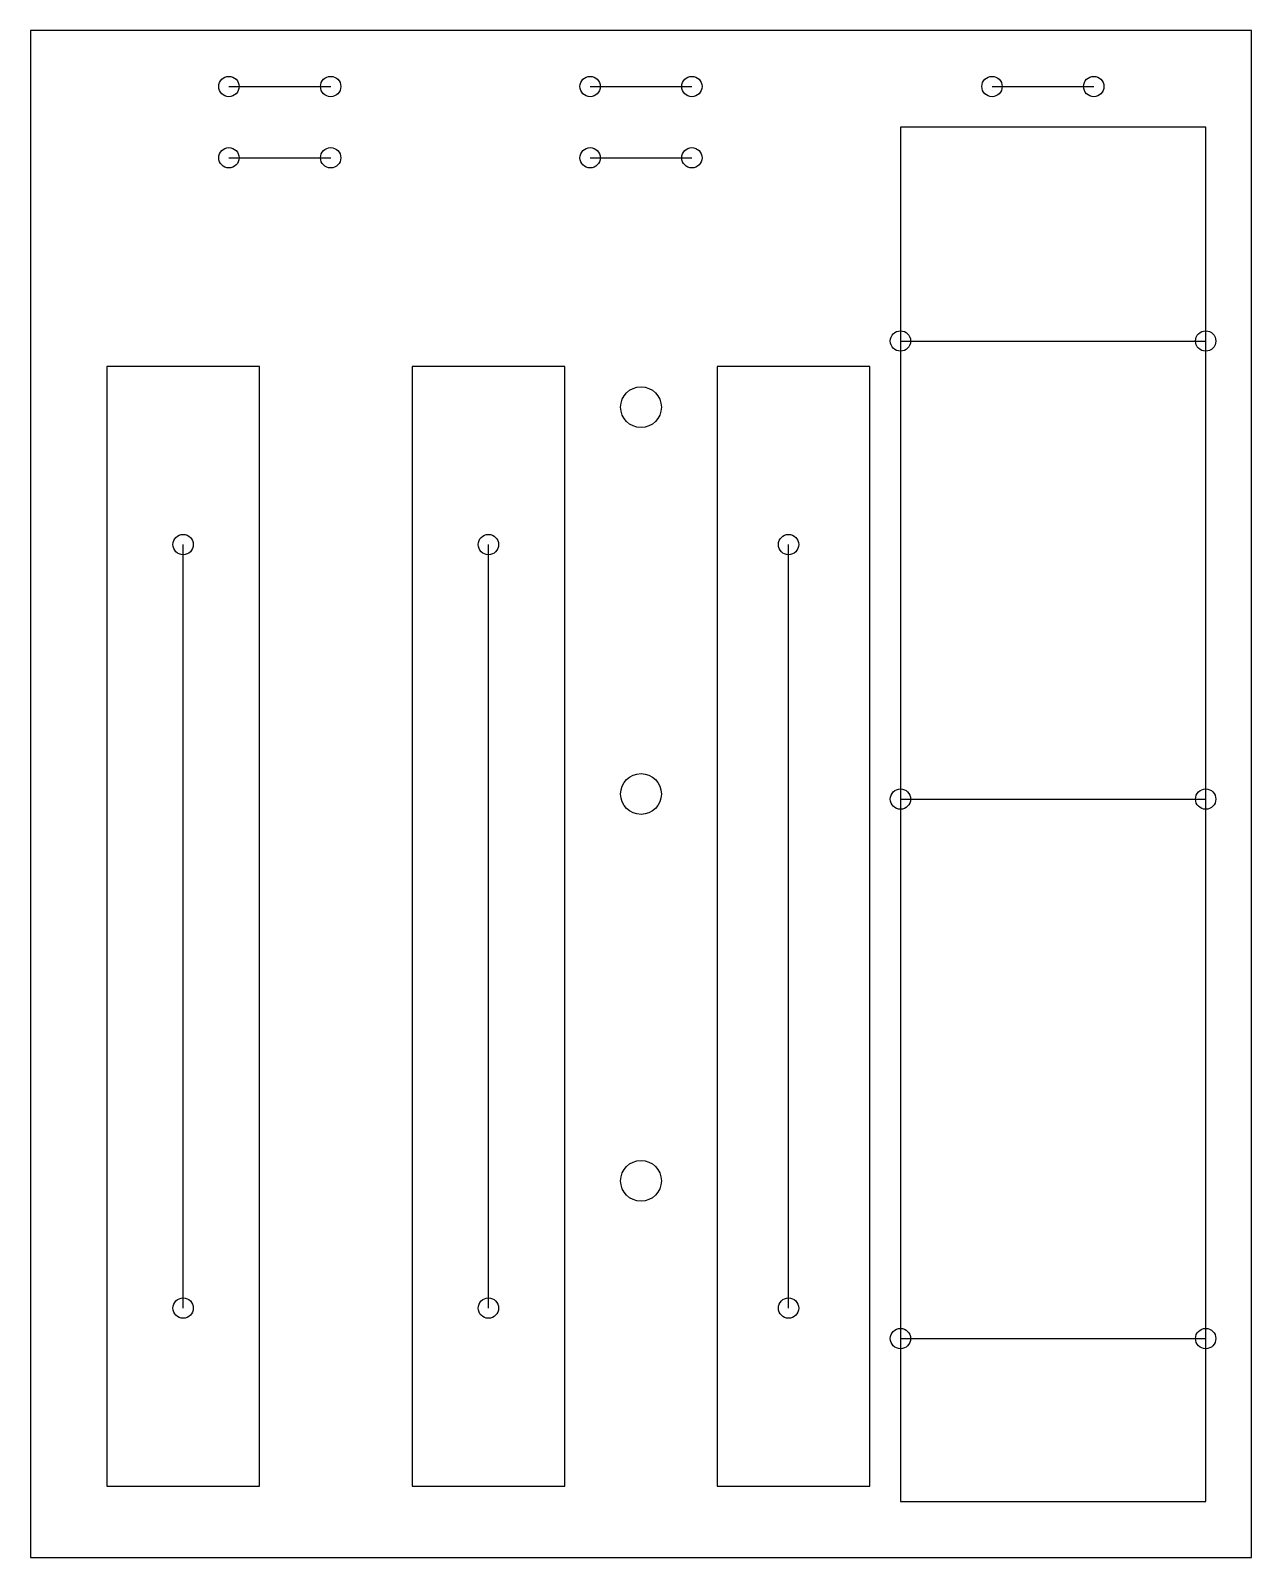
# Model space of a CAD drawing. Header units: millimetres. Extents: x 50 to 290, y -200 to 100.
import ezdxf

# ---------------------------------------------------------------- set-up
doc = ezdxf.new("R2010")
doc.units = ezdxf.units.MM
doc.layers.get('0').update_dxf_attribs({"lineweight": 25})
doc.layers.add('cut', color=1, linetype='Continuous', lineweight=25, true_color=0xff0000)

msp = doc.modelspace()

# ---------------------------------------------------------------- linework, layer by layer
for p, q in [((89, 89), (109, 89)), ((160, 89), (180, 89)), ((239, 89), (259, 89)), ((221, 81), (221, -189)), ((281, 81), (221, 81)), ((281, -189), (281, 81)), ((89, 75), (109, 75)), ((160, 75), (180, 75)), ((221, 39), (281, 39)), ((95, 34), (65, 34)), ((65, 34), (65, -186)), ((95, -186), (95, 34)), ((155, 34), (125, 34)), ((125, 34), (125, -186)), ((155, -186), (155, 34)), ((215, 34), (185, 34)), ((185, 34), (185, -186)), ((215, -186), (215, 34)), ((80, -151), (80, -1)), ((140, -151), (140, -1)), ((199, -151), (199, -1)), ((221, -51), (281, -51)), ((221, -157), (281, -157)), ((65, -186), (95, -186)), ((125, -186), (155, -186)), ((185, -186), (215, -186)), ((221, -189), (281, -189))]:
    msp.add_line(p, q)
at = {"layer": 'cut'}
for p, q in [((290, 100), (50, 100)), ((50, 100), (50, -200)), ((290, -200), (290, 100)), ((50, -200), (290, -200))]:
    msp.add_line(p, q, dxfattribs=at)
for centre, radius in [((89, 89), 2), ((109, 89), 2), ((160, 89), 2), ((180, 89), 2), ((239, 89), 2), ((259, 89), 2), ((89, 75), 2), ((109, 75), 2), ((160, 75), 2), ((180, 75), 2), ((221, 39), 2), ((281, 39), 2), ((170, 26), 4), ((80, -1), 2), ((140, -1), 2), ((199, -1), 2), ((170, -50), 4), ((221, -51), 2), ((281, -51), 2), ((170, -126), 4), ((80, -151), 2), ((140, -151), 2), ((199, -151), 2), ((221, -157), 2), ((281, -157), 2)]:
    msp.add_circle(centre, radius, dxfattribs=at)

doc.saveas('drawing.dxf')
